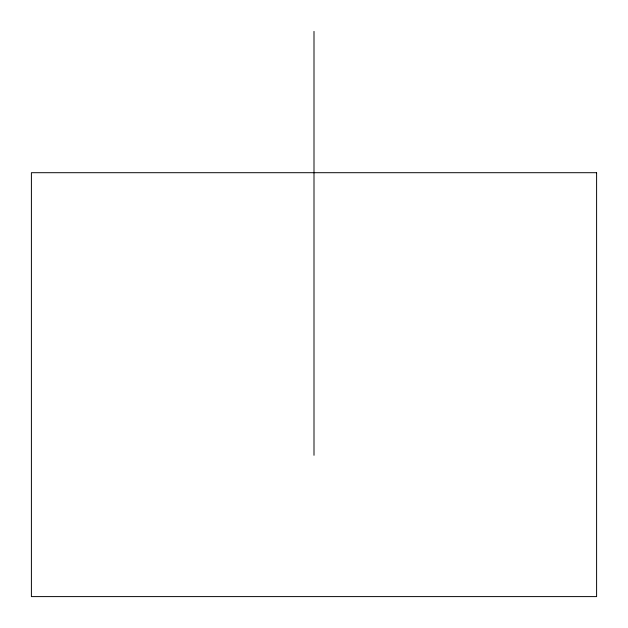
<?xml version="1.0" encoding="UTF-8"?>
<svg xmlns="http://www.w3.org/2000/svg" width="628" height="628" viewBox="0 0 628 628"><rect width="100%" height="100%" fill="white"/><g stroke="black" fill="none" stroke-linecap="round" stroke-linejoin="round"><path stroke-width="0.94" d="M314 31.4L314 455.3M596.6 172.7L31.4 172.7L31.4 596.6L596.6 596.6L596.6 172.7"/></g></svg>
